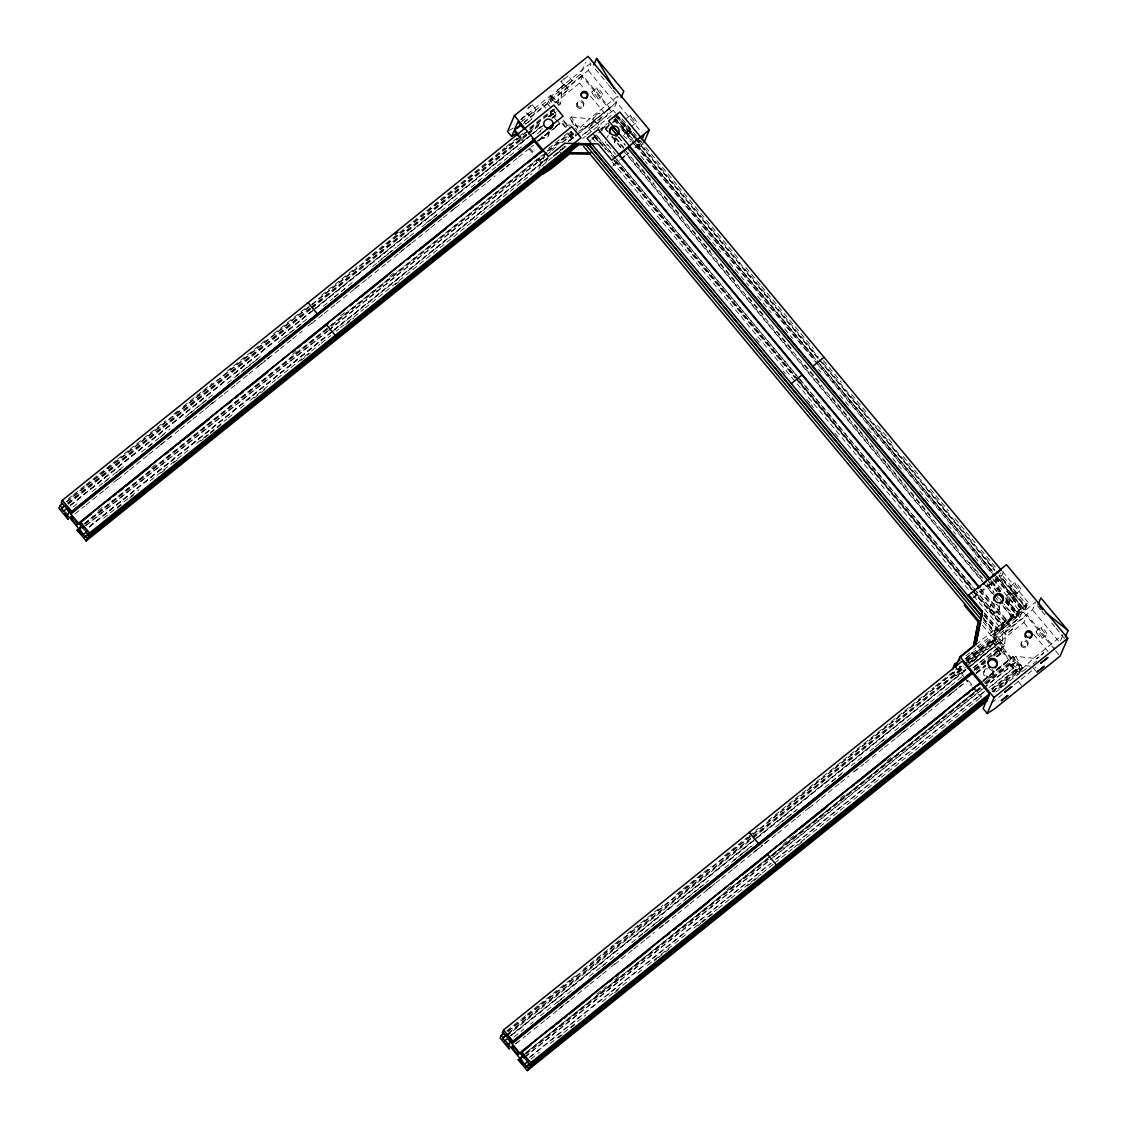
<?xml version="1.0" encoding="UTF-8"?>
<svg xmlns="http://www.w3.org/2000/svg" width="1127" height="1127" viewBox="0 0 1127 1127"><rect width="100%" height="100%" fill="white"/><g stroke="black" fill="none" stroke-linecap="round" stroke-linejoin="round"><path stroke-width="0.75" stroke-dasharray="5 3.75" d="M557.851 103.797L558.753 94.133L588.238 70.409L590.971 64.042M558.865 105.191L550.694 95.386L549.68 97.767L558.865 105.191L560.513 103.881L562.162 86.159L591.661 62.45M992.591 640.347L999.734 652.547L1001.368 651.223L1003.03 633.515L1032.515 609.806L1035.248 603.424M1004.791 643.263L1006.453 625.555L993.958 637.164L1003.157 644.574L1004.791 643.263L995.592 635.839M524.069 122.012L547.285 103.346L549.948 99.641L558.753 94.133M548.736 116.856L552.836 113.559L553.315 112.446L551.554 110.319L550.385 113.024L557.583 121.674M548.398 135.733L548.919 134.536M538.847 169.163L541.242 163.598M538.481 158.47L541.749 162.401L545.172 154.427M521.505 121.631L580.405 74.269L585.519 62.323M557.006 120.195L559.865 123.632L555.541 127.45M554.991 102.895L579.574 83.13L582.814 75.565L610.045 108.262L606.805 115.827L582.56 135.325M545.848 162.485L547.891 157.695M576.855 103.881L577.362 102.684M547.821 151.117L568.586 134.085L572.389 138.663L569.656 140.875M583.251 106.304L583.758 105.107M572.389 138.663L569.065 131.986L562.232 137.494M569.05 140.438L574.516 136.043L575.545 133.662M592.281 139.396L594.986 136.888L590.393 140.579M578.644 131.422L585.984 126.83L615.469 103.121L618.202 96.739M607.495 131.676L605.241 128.971L608.904 125.689M582.25 135.282L613.285 110.333L616.694 102.374L641.756 132.451M608.157 124.801L609.186 122.406M612.679 122.998L616.384 120.011L617.554 117.307M614.398 142.72L614.905 141.523M632.078 142.664L638.46 147.82L640.009 144.228M1000.706 591.281L995.606 582.56L997.141 578.982M952.836 672.171L955.893 675.862L958.288 670.283L963.684 665.944M960.162 665.902L958.795 669.086L963.162 674.312M995.606 582.56L1000.522 578.616L1003.96 570.586M989.971 606.833L990.492 605.65M998.776 610.172L999.283 608.974M983.026 617.554L995.409 632.416L992.112 636.84L981.997 624.668M983.124 618.061L994.366 631.571L995.535 628.866M983.674 620.019L994.93 633.529L995.409 632.416M994.366 631.571L1003.763 624.076L976.757 591.647M966.445 659.492L993.817 637.473L994.986 634.769L1004.242 645.884L991.69 656.308M984.265 613.482L998.888 631.05L1004.566 625.316L1018.808 614.638L1005.298 598.423M973.474 590.928L1001.607 624.71L1006.679 619.906L980.856 588.914M969.375 663.085L994.014 643.263L994.493 642.151L992.732 640.023L991.563 642.742L1000.818 653.857L996.719 657.154M753.273 834.459L996.071 638.488L1001.621 646.954L1000.593 649.349L992.38 655.956M1003.763 624.076L1002.734 626.471L994.93 633.529M983.885 671.791L984.406 670.593M614.497 160.316L1003.481 627.359L1001.509 629.824L1005.594 634.74L1012.116 629.641L1012.75 628.683L1008.665 623.78L1003.255 627.88L972.869 591.393M973.967 667.48L997.494 648.166L1002.072 651.885L1010.243 661.704L1013.567 668.381L990.295 687.09M971.206 665.55L1000.198 641.827L1004.016 646.405M1018.808 614.638L1013.751 619.441L1002.495 605.932M1005.411 601.762L1016.653 615.272L1017.681 612.877L1025.485 605.819L999.607 574.742M1000.818 653.857L997.24 648.758M992.69 675.115L993.197 673.932M1001.607 624.71L1015.85 614.032L1021.527 608.312L1016.934 611.989L1005.932 598M965.881 660.943L1019.766 617.61L1023.006 610.045L973.911 649.518M1016.653 615.272L1026.049 607.777L999.043 575.348M999.128 575.869L1025.006 606.946L1025.485 605.819M1002.481 571.53L1028.303 602.522L1024.88 610.482L994.493 574.009M967.276 668.015L1023.851 622.513L1027.091 614.948L1054.323 647.645M986.266 683.032L1009.764 663.803L1013.567 668.381M983.984 679.99L1012.948 656.351L1022.217 667.466L1021.048 670.171L993.676 692.189M986.153 684.159L1012.159 663.24L1013.187 660.859L1017.723 664.479L1019.766 666.93L1019.287 668.057L991.901 690.076M1021.132 643.263L1021.64 642.066M983.434 688.47L1016.286 662.042L1012.736 656.872M1027.528 645.686L1028.035 644.489M993.07 691.527L1018.188 670.607L1019.963 672.72L993.944 693.64M1062.493 636.121L1059.76 642.503L1032.515 609.806M529.028 115.574C544.679 98.767 529.549 123.068 525.971 111.883M602.212 116.63C595.422 127.689 587.167 117.729 599.465 113.235C608.524 119.983 580.968 124.055 591.619 131.732M595.028 122.547C596.155 120.969 601.973 127.055 598.493 128.492M973.305 654.956L980.476 648.898L973.587 654.872L971.502 652.772M1006.82 622.245L1009.355 625.978L1016.512 619.92L1000.889 601.198M1013.596 617.103L1013.018 617.004M567.952 76.087L560.992 81.679L562.288 80.087M1007.27 621.752L1006.143 623.118L1008.087 621.879M1043.095 653.575L1043.743 652.618L1036.586 658.675L1040.728 655.745M531.451 105.572L527.225 109.234M553.413 155.892L558.02 151.99M1006.876 622.034L1009.637 619.582M1012.497 618.244L1014.272 616.23L1004.143 604.072M1013.539 617.314L1008.735 621.484M1006.411 683.201C1012.102 676.468 990.943 695.824 1005.594 683.934M549.68 97.767L562.162 86.159M617.554 96.232L589.393 118.856L578.545 129.154L571.403 116.954L569.755 118.279L576.911 130.478M591.731 138.945L596.07 134.846L612.947 155.117M1033.684 658.253L1015.681 656.337L1014.046 657.661L1021.189 669.861L1033.684 658.253L1063.17 634.529M560.288 149.933L561.091 149.201M557.428 153.371L558.161 152.709M564.035 147.82L564.852 147.073M1007.608 621.301L1010.637 618.681M1041.644 654.956L1042.447 654.209M563.091 79.341L563.993 78.552M974.742 648.758L975.644 647.969M1010.863 619.78L1011.891 618.892M527.957 107.544L528.901 106.755M561.993 148.412L562.937 147.637M555.752 154.793L556.611 154.089M563.134 148.609L559.26 151.455M601.057 129.098L605.777 125.759L608.031 128.464M601.283 130.197L605.777 125.759M520.66 119.532L550.694 95.386M523.449 123.294L582.814 75.565M68.296 498.923L72.396 495.626M73.762 494.528L79.242 490.118M80.609 489.019L84.722 485.723M86.089 484.61L91.569 480.215M92.935 479.116L116.208 460.394M117.574 459.295L123.054 454.885M124.421 453.787L128.52 450.49M129.901 449.391L135.367 444.982M136.747 443.883L165.486 420.765M173.699 414.158L177.812 410.862M183.292 406.453L212.031 383.335M227.09 371.22L265.423 340.396M273.636 333.789L306.502 307.375M321.561 295.26L357.146 266.648M365.359 260.041L480.356 167.557M481.736 166.458L505.009 147.75M506.375 146.651L517.321 137.846M518.688 136.733L524.168 132.338M529.648 127.929L551.554 110.319M66.155 501.797L528.873 129.69M530.253 128.591L554.893 108.784M67.042 501.811L310.813 305.685M312.094 304.755L528.478 130.633M529.775 129.704L554.414 109.897M67.324 503.248L309.643 308.404M311.01 307.305L541.002 122.35M547.849 116.842L553.315 112.446M68.212 503.262L310.531 308.418M311.897 307.319L526.83 134.479M528.197 133.38L540.523 123.463M68.198 504.248L310.517 309.39M311.883 308.291L526.816 135.451M528.183 134.352L540.509 124.435M550.089 116.729L556.935 111.235M552.385 109.488L555.456 113.165L557.09 111.841M70.297 505.135L311.235 311.376M312.602 310.277L528.915 136.339M530.282 135.24L542.594 125.322M552.188 117.617L557.654 113.221M70.043 505.727L531.395 134.733M532.761 133.634L542.341 125.928M551.92 118.222L557.4 113.813M70.254 505.727L531.606 134.719M532.972 133.62L542.566 125.914M552.145 118.208L554.878 116.011L559.415 119.645M73.058 507.065L77.157 503.755M92.217 491.654L125.083 465.226M141.509 452.012L170.247 428.894M188.054 414.581L214.06 393.675M235.966 376.052L260.605 356.245M282.511 338.621L308.516 317.715M334.536 296.795L352.328 282.483M381.081 259.365L396.14 247.25M397.507 246.151L402.987 241.756M404.354 240.643L408.467 237.346M409.834 236.247L415.3 231.838M426.26 223.033L439.953 212.031M441.319 210.918L446.799 206.523M448.166 205.424L452.265 202.113M453.632 201.015L459.112 196.619M460.478 195.506L464.592 192.21M478.285 181.208L483.751 176.798M485.131 175.699L496.077 166.895M497.444 165.782L508.404 156.977M509.77 155.878L515.236 151.483M537.142 133.859L539.889 131.662M104.29 482.342L108.389 479.031M116.602 472.424L120.716 469.128M148.088 447.109L152.201 443.813M160.414 437.206L164.528 433.895M185.053 417.384L189.167 414.088M190.533 412.989L196.013 408.58M197.38 407.481L201.479 404.17M202.86 403.072L208.326 398.676M227.499 383.265L232.965 378.855M234.346 377.756L239.812 373.347M241.192 372.248L245.292 368.952M246.658 367.853L252.138 363.443M253.505 362.345L257.618 359.034M278.144 342.523L289.104 333.719M290.47 332.62L301.416 323.815M323.322 306.192L332.916 298.486M334.282 297.387L345.228 288.582M372.614 266.564L376.714 263.267M378.08 262.168L389.04 253.35M390.407 252.251L393.14 250.053M421.892 226.936L432.853 218.131M434.219 217.032L436.952 214.82M471.185 187.307L476.651 182.898M478.017 181.799L480.764 179.602M517.73 149.877L524.562 144.369M591.9 91.907L596.817 87.948M537.621 140.889L549.948 130.986M555.428 126.59L560.908 122.181L566.008 128.309M537.664 141.114L549.99 131.211M555.456 126.816L562.303 121.307M113.573 482.511L119.053 478.102M160.119 445.08L171.079 436.276M209.411 405.452L216.243 399.944M257.322 366.923L265.535 360.316M266.902 359.217L271.015 355.907M307.967 326.182L314.813 320.688M354.512 288.751L361.358 283.257M401.071 251.321L410.651 243.615M451.716 210.594L457.196 206.185M499.627 172.065L509.221 164.359M537.959 141.241L559.865 123.632M75.016 513.856L84.61 506.15M85.976 505.051L91.442 500.642M92.823 499.543L103.769 490.738M105.135 489.639L111.982 484.131M117.462 479.722L128.408 470.917M129.774 469.818L135.254 465.409M136.621 464.31L147.581 455.505M148.947 454.406L159.893 445.602M161.274 444.503L179.066 430.19M180.433 429.091L191.379 420.286M192.759 419.174L203.705 410.369M205.072 409.27L222.878 394.957M224.245 393.858L235.191 385.054M236.557 383.955L247.517 375.15M248.884 374.037L254.364 369.642M255.73 368.543L259.83 365.233M261.21 364.134L266.676 359.724M268.043 358.625L279.003 349.821M280.369 348.722L291.329 339.917M292.696 338.818L298.162 334.409M299.543 333.31L302.275 331.113M311.855 323.407L322.815 314.602M324.182 313.489L335.128 304.684M336.494 303.586L341.974 299.176M343.341 298.077L354.301 289.273M355.667 288.174L366.613 279.369M367.994 278.27L385.786 263.957M387.153 262.859L398.099 254.054M399.479 252.941L410.425 244.136M411.792 243.038L429.598 228.725M430.965 227.626L441.911 218.821M443.277 217.722L454.237 208.918M455.604 207.805L461.084 203.409M462.45 202.311L473.396 193.506M474.763 192.393L485.723 183.588M487.089 182.489L495.302 175.882M500.782 171.487L504.882 168.177M506.262 167.078L517.208 158.273M518.575 157.174L529.535 148.37M530.902 147.257L533.635 145.059M539.115 140.664L554.174 128.548M597.888 99.091L602.804 95.147M566.346 126.238L567.98 124.928L585.984 126.83M98.134 510.686L103.614 506.291M151.525 467.761L155.639 464.451M292.527 354.371L299.373 348.863M340.453 315.842L347.299 310.334M389.731 276.2L396.577 270.705M548.539 148.496L560.852 138.593M83.962 523.801L542.566 155.005M547.37 150.962L572.009 131.141L570.98 133.535L574.488 139.551M85.103 523.21L330.155 326.154M331.521 325.055L546.454 152.215M84.99 524.351L330.042 327.295M331.408 326.182L572.474 132.479M85.258 525.844L327.577 331M328.943 329.887L545.243 155.949M546.623 154.85L550.723 151.553M552.089 150.454L556.203 147.144M561.683 142.749L573.995 132.831M86.37 525.351L327.323 331.592M328.69 330.493L544.989 156.554M562.796 142.241L575.108 132.338M541.749 162.401L547.215 158.005M89.174 526.689L332.859 330.732M334.226 329.633L547.792 157.893M568.332 141.382L616.694 102.374M89.399 526.675L333.071 330.718M334.451 329.619L548.004 157.893M568.543 141.368L576.32 135.381M577.672 134.296L610.045 108.262M89.132 527.281L331.451 332.423M332.817 331.324L549.117 157.386M103.557 518.251L139.142 489.639M150.102 480.82L182.954 454.406M184.321 453.308L188.434 449.997M196.647 443.39L226.766 419.174M228.133 418.075L232.247 414.778M240.46 408.171L244.559 404.861M250.039 400.465L270.579 383.955M271.945 382.842L276.045 379.545M277.411 378.447L282.891 374.037M284.258 372.938L319.857 344.313M321.223 343.214L330.803 335.508M336.283 331.113L339.016 328.901M340.396 327.802L363.669 309.094M365.035 307.981L488.245 208.904M489.611 207.805L532.057 173.685M541.636 165.979L567.642 145.059M117.222 508.221L121.336 504.924M129.549 498.317L135.029 493.908M161.034 472.988L165.148 469.691M173.361 463.084L178.827 458.675M200.733 441.066L203.48 438.868M204.846 437.769L208.946 434.458M210.326 433.36L215.792 428.964M217.159 427.851L222.639 423.456M254.124 398.127L259.604 393.732M260.971 392.633L266.451 388.223M300.67 360.71L310.263 353.005M345.848 324.379L354.061 317.772M395.14 284.737L400.606 280.341M582.772 138.396L585.491 136.198M586.857 135.099L614.13 113.165M598.747 130.478L607.354 123.561M598.522 132.873L610.313 124.167M612.482 122.11L614.933 120.138M605.241 128.971L611.44 123.998M625.612 119.11L630.528 115.151M622.132 128.196L627.035 124.238M631.599 126.294L636.516 122.35M624.372 134.465L628.063 131.493L635.713 137.677M627.57 134.733L632.486 130.788M613.215 164.993L620.033 159.499M621.4 158.4L628.232 152.92M635.05 147.426L640.516 143.03L636.163 137.804M612.694 166.19L619.526 160.696M620.892 159.597L629.077 153.018M635.91 147.524L644.912 140.283M638.46 147.82L643.376 143.862M973.08 597.549L997.649 577.785M973.925 597.648L1002.058 575.024M1009.975 586.561L1014.892 582.603M1006.496 595.648L1011.412 591.689M1015.976 593.746L1020.879 589.801M1019.766 617.61L1007.51 602.903L1012.426 598.944L1000.522 578.616M1011.947 602.184L1016.85 598.24M975.869 644.672L1028.303 602.522M1025.006 606.946L1027.134 605.227L1000.128 572.798M965.994 655.886L969.924 652.73M998.888 631.05L1003.481 627.359M964.951 658.929L1035.938 601.832M506.727 1030.839L520.42 1019.836M521.787 1018.723L525.9 1015.427M527.267 1014.328L532.747 1009.919M534.113 1008.82L538.213 1005.523M539.594 1004.425L569.698 980.194M571.079 979.095L575.179 975.799M583.392 969.192L613.511 944.975M614.877 943.877L618.991 940.566M627.204 933.959L662.803 905.333M676.482 894.331L710.714 866.804M724.407 855.802L747.68 837.079M749.046 835.98L758.626 828.275M768.205 820.569L807.904 788.646M809.285 787.548L933.86 687.371M935.227 686.258L957.133 668.649M966.712 660.943L994.225 639.023L1003.03 633.515M507.333 1031.501L961.838 666.015M967.318 661.605L996.071 638.488M508.221 1031.515L751.991 835.389M965.036 664.86L1027.091 614.948M508.502 1032.966L750.807 838.108M752.188 837.009L963.007 667.48M968.487 663.07L994.493 642.151M508.023 1034.079L963.895 667.494M506.643 1036.15L751.695 839.094M753.061 837.995L965.247 667.367M966.628 666.268L998.113 640.939M955.893 675.862L965.924 669.1M508.728 1037.037L752.413 841.08M753.78 839.981L965.98 669.353M967.346 668.255L1000.198 641.827M511.221 1035.445L965.726 669.945M511.433 1035.431L968.685 667.733M970.051 666.635L996.057 645.715L1000.593 649.349M514.236 1036.77L523.816 1029.064M540.242 1015.85L574.474 988.337M589.534 976.221L618.272 953.104M638.812 936.593L664.817 915.673M685.357 899.163L708.629 880.441M733.268 860.634L753.808 844.123M779.814 823.203L797.62 808.89M831.839 781.363L842.799 772.558M851.012 765.951L856.478 761.556M857.858 760.457L861.958 757.147M879.75 742.834L886.597 737.326M894.81 730.733L900.29 726.323M901.656 725.224L905.77 721.914M907.136 720.815L912.616 716.42M923.562 707.615L937.255 696.599M938.622 695.5L949.568 686.695M950.949 685.596L961.894 676.778M972.855 667.973L997.494 648.166M530.408 1024.161L533.141 1021.95M557.78 1002.142L561.894 998.832M601.593 966.91L605.706 963.613M631.712 942.693L637.192 938.284M638.558 937.185L642.658 933.889M644.038 932.79L649.504 928.38M650.871 927.282L654.984 923.985M656.351 922.872L661.831 918.477M676.89 906.362L686.47 898.656M687.836 897.557L693.316 893.147M694.683 892.049L698.796 888.752M700.163 887.653L705.643 883.244M724.802 867.832L730.282 863.423M731.648 862.324L742.594 853.519M743.975 852.421L752.188 845.813M775.461 827.105L786.407 818.301M787.773 817.188L795.986 810.595M824.739 787.463L830.219 783.068M831.585 781.969L841.165 774.263M869.917 751.146L874.017 747.835M875.397 746.736L884.977 739.03M919.195 711.503L928.789 703.797M974.235 668.973L1001.621 646.954M974.207 670.044L986.491 660.154M987.858 659.056L1004.242 645.884M975.264 669.523L986.224 660.718M974.573 670.269L985.533 661.464M976.151 670.523L985.731 662.817M993.944 656.21L1003.523 648.504L999.945 642.432M976.067 672.805L985.646 665.099M996.606 656.294L1002.072 651.885M976.109 673.03L985.688 665.324M996.634 656.52L1003.481 651.012M515.053 1044.151L520.533 1039.742M560.232 1007.82L568.445 1001.213M610.876 967.093L616.356 962.683M658.802 928.549L668.381 920.844M706.714 890.02L714.927 883.413M754.625 851.491L762.838 844.884M764.205 843.785L768.318 840.488M805.284 810.764L812.13 805.256M853.195 772.234L860.042 766.726M901.107 733.705L907.953 728.197M949.019 695.176L957.232 688.569M958.612 687.47L962.712 684.159M976.405 673.157L985.984 665.451M996.944 656.632L1001.044 653.336M516.194 1043.56L525.788 1035.854M527.154 1034.755L544.947 1020.442M546.313 1019.343L557.273 1010.539M558.64 1009.44L569.586 1000.635M570.952 999.536L576.432 995.127M577.799 994.028L588.759 985.223M590.125 984.11L601.071 975.306M602.452 974.207L609.284 968.699M614.764 964.303L620.244 959.894M621.611 958.795L632.557 949.991M633.938 948.892L644.883 940.087M646.25 938.988L654.463 932.381M659.943 927.972L664.057 924.675M665.423 923.562L676.369 914.758M677.736 913.659L688.696 904.854M690.062 903.755L707.855 889.442M709.221 888.344L720.181 879.539M721.548 878.44L732.494 869.621M733.874 868.523L751.667 854.21M753.033 853.111L757.147 849.814M758.513 848.716L763.993 844.306M765.36 843.207L776.306 834.403M777.672 833.304L783.152 828.894M784.519 827.796L795.479 818.991M796.845 817.892L803.692 812.384M809.158 807.974L820.118 799.17M821.484 798.071L826.964 793.662M828.331 792.563L839.277 783.758M840.657 782.659L848.87 776.052M854.336 771.643L863.93 763.937M865.297 762.838L870.762 758.443M872.143 757.344L883.089 748.525M884.456 747.426L895.416 738.622M896.782 737.523L914.575 723.21M915.941 722.111L926.901 713.306M928.268 712.208L939.214 703.389M940.594 702.29L951.54 693.485M952.907 692.387L958.387 687.977M959.753 686.878L967.966 680.271M976.179 673.664L985.759 665.958M1036.178 631.289L1041.094 627.33M982.913 680.497L1012.948 656.351M982.913 681.201L1010.299 659.196M982.955 681.426L1011.694 658.309L1016.286 662.042M596.817 994.169L606.396 986.463M614.609 979.856L618.709 976.546M726.859 889.583L730.972 886.273M782.997 844.447L793.943 835.642M840.488 798.212L844.602 794.901M887.034 760.781L893.88 755.273M984.237 682.624L1010.243 661.704M527.197 1051.674L770.868 855.717M772.249 854.604L980.335 687.273M985.815 682.877L1013.187 660.859M525.14 1053.506L767.445 858.661M768.811 857.548L979.645 688.019M985.125 683.61L1009.764 663.803M524.914 1054.027L769.966 856.971M771.333 855.872L980.786 687.442M1042.165 638.474L1047.082 634.529M526.168 1054.055L771.22 856.999M772.587 855.9L984.787 685.258M1030.261 666.212L1012.271 664.31L1010.623 665.62L1019.822 673.044L1028.796 667.128M525.069 1056.661L768.755 860.704M770.121 859.605L982.321 688.963M983.688 687.864L1016.54 661.45M524.816 1057.253L768.501 861.31M773.981 856.9L982.068 689.569M529.197 1057.492L770.15 863.733M775.404 859.337L983.716 692.006M988.971 687.597L1017.723 664.479M530.31 1056.985L771.262 863.24M776.742 858.83L984.829 691.499M531.042 1058.971L539.255 1052.364M550.201 1043.56L585.801 1014.934M602.227 1001.734L629.613 979.715M637.826 973.108L641.925 969.798M647.405 965.402L673.425 944.482M674.791 943.384L680.257 938.974M681.638 937.875L685.737 934.579M693.95 927.972L717.223 909.25M718.589 908.151L724.069 903.755M725.436 902.657L729.549 899.346M730.916 898.247L736.396 893.838M737.762 892.739L761.035 874.031M762.401 872.932L773.361 864.113M774.728 863.014L792.52 848.701M793.887 847.603L804.847 838.798M806.214 837.699L936.269 733.113M941.749 728.718L980.081 697.881M991.027 689.076L1015.666 669.269L1012.159 663.24M558.4 1037.939L562.514 1034.628M570.727 1028.021L574.84 1024.725M614.539 992.802L618.638 989.492M654.238 960.866L656.971 958.668M658.337 957.57L669.297 948.765M698.05 925.647L700.783 923.436M702.149 922.337L713.109 913.532M747.328 886.005L761.021 875.003M797.986 845.278L804.833 839.77M992.38 688.949L1019.766 666.93M992.183 691.513L1018.188 670.607M992.183 691.626L1022.217 667.466M1032.952 664.057L1036.967 660.831M991.802 702.896L1002.41 694.359M1014.342 684.765L1036.065 667.297M527.675 122.758L532.127 118.673L528.028 113.644L521.491 119.039L525.605 124.055L532.099 118.546M1010.581 618.793L1012.624 617.173M1009.834 620.554L1007.792 622.189M529.817 106.037L530.648 105.431M563.866 146.919L564.697 146.299M554.907 155.456L553.526 156.428M597.507 128.323L599.818 127.027M1011.511 618.075L1014.272 616.23M526.915 123.308L525.844 123.984M508.995 130.647L513.405 127.886M1007.397 622.343L1006.636 622.696M521.519 119.152L528.028 113.644M972.305 653.04L965.769 658.422L969.882 663.437L973.658 660.774L976.405 658.055L972.305 653.04L965.797 658.534M976.391 657.943L969.882 663.437M572.234 80.538L565.078 86.582L572.248 80.665L568.149 75.622M564.388 84.384L557.203 90.315L561.316 95.344L565.458 92.414L568.501 89.427L564.388 84.384L557.231 90.442M568.473 89.301L561.316 95.344M592.309 119.279L599.465 113.235M588.548 128.041L595.704 121.998M1016.512 619.92L1009.355 625.978M1001.509 629.824L1008.665 623.78M1012.75 628.683L1005.594 634.74M571.403 116.954L589.393 118.856M636.994 138.706L642.108 142.833M623.146 135.451L630.81 141.636M551.314 96.457L560.513 103.881M1012.271 664.31L1021.456 671.734M595.338 69.085L607.312 83.468M608.411 84.779L611.679 88.695M612.764 90.005L617.117 95.231M1037.432 605.847L1040.7 609.777M1041.799 611.088L1047.237 617.624M1051.604 622.851L1054.872 626.781M1055.957 628.091L1064.663 638.544M588.238 70.409L615.469 103.121M622.019 118.814L638.896 139.072M640.023 140.424L644.517 145.834M645.644 147.186L677.158 185.011M678.285 186.364L682.779 191.773M683.906 193.126L688.414 198.521M689.541 199.873L694.035 205.283M695.162 206.635L705.291 218.793M706.418 220.145L710.912 225.555M712.039 226.907L716.547 232.303M717.674 233.655L733.423 252.575M734.55 253.927L739.044 259.323M745.806 267.437L760.429 285.004M761.556 286.357L766.064 291.752M767.191 293.105L771.685 298.514M772.812 299.867L788.562 318.786M789.689 320.124L794.197 325.534M795.324 326.886L813.328 348.511M823.457 360.668L841.46 382.278M851.589 394.45L867.339 413.355M877.468 425.527L893.218 444.432M903.347 456.604L920.224 476.862M930.353 489.033L948.37 510.644M955.118 518.758L975.376 543.073M980.997 549.835L995.634 567.388M613.285 110.333L615.455 112.954M616.554 114.264L635.064 136.494M618.117 116.701L637.248 139.678M638.375 141.03L818.427 357.217M822.921 362.612L998.48 573.389M615.257 114.517L634.431 137.564M635.501 138.832L994.535 569.938M616.511 116.461L634.515 138.086M635.642 139.438L817.948 358.33M819.075 359.682L994.62 570.459M580.405 74.269L613.652 114.193M614.75 115.532L628.063 131.493M614.525 117.321L632.543 138.945M637.037 144.355L815.962 359.189M817.089 360.541L992.648 571.319M997.141 576.728L1023.034 607.805M616.384 120.011L632.134 138.931M636.642 144.326L815.568 359.175M820.076 364.57L993.38 572.657M615.412 119.011L632.303 139.283M633.416 140.636L815.723 359.527M820.231 364.923L1023.922 609.496M614.145 119.18L994.521 575.883M995.634 577.235L1023.443 610.609M613.891 119.786L617.272 123.829M621.766 129.239L634.149 144.101M635.276 145.453L817.582 364.345M818.709 365.697L994.253 576.475M995.38 577.827L1021.273 608.904M1012.426 598.944L1054.548 649.518M1055.647 650.842L1060.084 656.168M640.615 155.892L643.996 159.935M645.123 161.288L647.363 163.993M701.388 228.851L705.882 234.261M707.009 235.599L711.517 241.009M712.63 242.361L717.138 247.771M718.265 249.123L720.519 251.814M729.521 262.633L734.015 268.029M735.142 269.381L739.65 274.791M740.777 276.143L745.271 281.539M746.398 282.891L748.652 285.596M757.654 296.401L771.15 312.616M784.66 328.83L789.154 334.24M790.281 335.592L792.535 338.297M818.413 369.374L820.667 372.079M839.798 395.042L848.8 405.847M867.931 428.823L876.933 439.629M892.697 458.548L903.939 472.058M919.702 490.978L929.831 503.135M947.835 524.759L955.71 534.212M974.841 557.189L981.589 565.289M992.845 578.799L1020.977 612.581M579.574 83.13L583.927 88.357M590.463 96.218L606.805 115.827M991.351 580.49L1000.325 591.266M991.802 581.8L1000.058 591.731M1005.298 598.014L1017.681 612.877M991.802 582.208L999.677 591.675M990.422 581.462L999.424 592.267M1006.172 600.367L1018.554 615.243M1023.851 622.513L1028.204 627.753M1033.656 634.29L1049.998 653.914M618.61 137.071L625.358 145.172M988.844 581.602L996.719 591.055M1005.721 601.874L1015.85 614.032M618.286 136.959L625.048 145.073M988.52 581.49L997.522 592.295M615.905 137.931L623.78 147.383M636.163 162.246L654.167 183.87M664.296 196.028L682.3 217.638M692.429 229.809L710.433 251.42M720.562 263.577L736.311 282.497M748.694 297.359L764.444 316.278M776.827 331.141L792.577 350.06M804.96 364.923L821.837 385.18M831.965 397.352L849.969 418.962M854.477 424.372L857.858 428.429M858.985 429.781L878.116 452.744M882.61 458.154L885.991 462.197M887.118 463.549L906.249 486.526M910.743 491.935L929.874 514.898M942.257 529.76L956.879 547.328M969.262 562.19L982.772 578.405M987.266 583.814L994.014 591.914M999.649 598.676L1003.016 602.72M614.905 137.748L623.907 148.567M625.034 149.919L982.885 579.588M987.393 584.983L994.141 593.098M995.268 594.45L999.762 599.846M605.467 128.45L607.721 131.155M612.215 136.564L622.343 148.722M626.851 154.131L984.702 583.8M985.829 585.152L995.958 597.31M1002.706 605.41L1013.962 618.92M612.003 137.071L622.132 149.243M623.245 150.595L982.237 581.617M983.364 582.955L993.493 595.126M994.62 596.479L997.987 600.522M560.992 81.679L565.078 86.582M980.575 589.351L1006.453 620.428M980.138 590.858L1006.017 621.935M607.777 144.805L615.652 154.258M979.138 590.689L1006.143 623.118M596.38 134.958L615.511 157.921M616.638 159.273L798.944 378.165M800.071 379.517L975.63 590.294M614.074 156.47L973.066 587.491M974.179 588.843L1004.566 625.316M594.492 134.986L614.75 159.316M615.877 160.668L798.184 379.56M799.311 380.898L974.855 591.689M975.982 593.041L1001.861 624.119M593.112 134.24L605.495 149.102M615.624 161.26L795.676 377.446M796.803 378.799L972.347 589.576M594.239 136.001L605.495 149.511M594.76 137.395L599.268 142.805M613.891 160.372L795.07 377.911M796.197 379.264L971.756 590.041M592.069 137.649L595.436 141.706M612.327 161.964L972.432 594.338M973.559 595.69L999.438 626.767M1032.825 667.438L1035.896 671.114M756.076 338.593L759.457 342.65M783.082 371.022L785.336 373.727M806.721 399.395L810.088 403.452M811.215 404.804L813.469 407.509M834.853 433.177L839.347 438.586M984.519 612.877L999.156 630.444M984.125 615.004L996.507 629.866M569.755 118.279L577.926 128.084M983.885 615.342L997.395 631.557M983.153 621.963L993.281 634.121M563.373 120.025L569.501 127.379M1003.523 648.504L1011.694 658.309M993.817 637.473L995.592 639.601M1019.287 668.057L1021.048 670.171M547.285 103.346L551.371 108.262M570.431 131.141L574.516 136.043M552.836 113.559L554.878 116.011M994.014 643.263L996.057 645.715M1015.666 669.269L1017.709 671.72M568.36 134.606L573.502 140.79M1009.538 664.324L1018.794 675.439M542.721 104.572L545.778 108.248M1018.315 681.567L1022.4 686.47M532.099 104.614L536.184 109.516M980.476 648.898L977.771 645.757M562.401 154.934L559.358 151.37M519.97 136.24L525.407 142.777M529.775 148.003L534.128 153.244M519.448 137.438L524.9 143.974M529.253 149.201L532.522 153.131M537.973 159.668L544.299 167.275M959.147 666.353L963.233 671.255M968.6 680.849L972.967 686.089M974.052 687.4L981.673 696.556M956.245 667.832L963.74 676.82M964.825 678.13L971.361 685.977M972.446 687.287L981.166 697.74M1005.805 600.001L1007.51 602.903M1015.681 656.337L1022.823 668.536M994.225 639.023L1001.368 651.223M549.948 99.641L551.54 102.36M548.314 100.965L549.891 103.67M553.075 109.094L555.456 113.165M608.383 145.369A4.705 4.607 23.2 0 1 606.396 143.946M605.748 142.918A4.705 4.607 23.2 0 1 605.382 141.763M607.002 137.452A4.705 4.607 23.2 0 1 608.045 136.832M611.623 136.747A4.705 4.607 23.2 0 1 612.708 137.325M613.609 138.156A4.705 4.607 23.2 0 1 613.835 143.777M614.778 137.987A4.705 4.607 23.2 0 1 613.511 143.453M607.523 136.268A4.705 4.607 23.2 0 1 608.552 135.634M548.257 132.197A4.705 4.607 23.2 0 1 541.298 137.804M540.185 131.338A4.705 4.607 23.2 0 1 541.016 130.478M630.824 129.844A4.269 0.775 51.2 0 1 627.232 125.083M548.779 131A4.705 4.607 23.2 0 1 541.805 136.606M540.115 131.211A4.705 4.607 23.2 0 1 540.692 130.154M541.523 129.281A4.705 4.607 23.2 0 1 542.552 128.647M996 604.199A4.705 4.607 23.2 0 1 997.677 611.834A4.705 4.607 23.2 0 1 989.957 610.003A4.705 4.607 23.2 0 1 994.803 603.917M999.142 605.438A4.705 4.607 23.2 0 1 996.846 611.538A4.705 4.607 23.2 0 1 990.633 609.172A4.705 4.607 23.2 0 1 992.929 603.086M989.915 669.142A4.705 4.607 23.2 0 1 991.859 676.496A4.705 4.607 23.2 0 1 984.223 675.679A4.705 4.607 23.2 0 1 987.491 668.889M992.408 669.368A4.705 4.607 23.2 0 1 991.126 676.299A4.705 4.607 23.2 0 1 984.392 673.749A4.705 4.607 23.2 0 1 988.013 667.691M566.177 127.407A5.339 0.958 51.2 0 1 562.387 121.209A5.339 0.958 51.2 0 1 567.783 126.576M592.506 93.569A4.705 0.845 51.2 0 0 597.69 99.204A4.705 0.845 51.2 0 0 594.478 93.724A4.705 0.845 51.2 0 0 592.506 93.569M597.423 89.625A4.705 0.845 51.2 0 0 602.607 95.246A4.705 0.845 51.2 0 0 599.395 89.766A4.705 0.845 51.2 0 0 597.423 89.625M631.134 116.828A4.705 0.845 51.2 0 0 636.318 122.449A4.705 0.845 51.2 0 0 633.106 116.969A4.705 0.845 51.2 0 0 631.134 116.828M622.682 129.718A4.269 0.775 51.2 0 0 627.387 134.831A4.269 0.775 51.2 0 0 624.471 129.844A4.269 0.775 51.2 0 0 622.682 129.718M576.954 106.445A3.423 3.353 23.2 0 0 582.828 107.065A3.423 3.353 23.2 0 0 580.363 101.74A3.423 3.353 23.2 0 0 576.954 106.445M577.461 105.248A3.423 3.353 23.2 0 0 583.335 105.868A3.423 3.353 23.2 0 0 580.87 100.557A3.423 3.353 23.2 0 0 577.461 105.248M1036.798 632.965A4.705 0.845 51.2 0 0 1041.968 638.586A4.705 0.845 51.2 0 0 1038.756 633.106A4.705 0.845 51.2 0 0 1036.798 632.965M1041.7 629.007A4.705 0.845 51.2 0 0 1046.884 634.628A4.705 0.845 51.2 0 0 1043.672 629.148A4.705 0.845 51.2 0 0 1041.7 629.007M1010.595 588.224A4.705 0.845 51.2 0 0 1015.765 593.859A4.705 0.845 51.2 0 0 1012.567 588.379A4.705 0.845 51.2 0 0 1010.595 588.224M1015.512 584.279A4.705 0.845 51.2 0 0 1020.682 589.9A4.705 0.845 51.2 0 0 1017.47 584.42A4.705 0.845 51.2 0 0 1015.512 584.279M1007.045 597.169A4.269 0.775 51.2 0 0 1011.764 602.283A4.269 0.775 51.2 0 0 1008.848 597.296A4.269 0.775 51.2 0 0 1007.045 597.169M1021.231 645.827A3.423 3.353 23.2 0 0 1027.106 646.447A3.423 3.353 23.2 0 0 1024.64 641.136A3.423 3.353 23.2 0 0 1021.231 645.827M1011.961 593.211A4.269 0.775 51.2 0 0 1016.681 598.324A4.269 0.775 51.2 0 0 1013.765 593.351A4.269 0.775 51.2 0 0 1011.961 593.211M1021.752 644.63A3.423 3.353 23.2 0 0 1027.627 645.264A3.423 3.353 23.2 0 0 1025.147 639.939A3.423 3.353 23.2 0 0 1021.752 644.63M1004.185 652.913A5.339 0.958 51.2 0 0 1010.074 659.309A5.339 0.958 51.2 0 0 1006.425 653.082A5.339 0.958 51.2 0 0 1004.185 652.913"/><path stroke-width="1.5" d="M973.517 645.517L978.504 620.484L973.7 646.025M982.434 611.327L975.869 644.672L982.434 611.327L968.811 594.971L1006.496 564.669L1067.762 638.248L1060.084 656.168L994.549 708.869L987.224 713.461L983.138 708.559L985.519 702.98M62.816 503.332L60.083 505.53L58.914 508.235L68.169 519.364L64.845 513.658L69.423 517.392L77.594 527.211L80.919 533.888L76.89 529.817L86.145 540.946L577.616 145.721L578.785 143.016M87.793 535.015L85.06 537.227L79.51 528.746L80.538 526.365L85.074 529.986L88.399 535.677L89.568 532.972L581.039 137.762L571.769 126.647L80.299 521.857L83.637 527.549L79.045 523.816L70.874 514.011L67.55 507.333L71.367 511.912L563.063 116.18L553.808 105.065L62.337 500.275L61.168 502.98L65.465 506.446L68.958 512.461L67.944 514.856L61.365 508.77L64.591 505.459M85.06 537.227L88.272 533.902M86.145 540.946L87.314 538.227L577.418 144.115M643.897 142.664L649.349 129.915L588.083 56.35L514.363 115.63L507.53 131.563L511.616 136.466L516.025 133.719M511.616 136.466L514.011 130.887L518.364 136.128M518.871 134.93L514.518 129.704L517.927 121.73L524.464 129.577M544.13 171.29L542.932 174.079L550.272 169.473L569.135 154.314M593.844 64.873L596.563 58.491L623.809 91.202L621.076 97.57M641.883 139.847L643.926 135.071L639.84 138.367M503.994 1033.036L501.261 1035.248L500.092 1037.953L509.348 1049.068L506.023 1043.377L510.601 1047.11L518.772 1056.915L522.097 1063.592L518.068 1059.535L527.323 1070.65L987.308 700.755M986.04 701.783L989.45 693.809L962.219 661.112L503.501 1029.979L502.346 1032.698L506.643 1036.15L510.137 1042.179L509.122 1044.56L502.543 1038.488L507.136 1034.065M981.561 681.596L521.477 1051.561L524.816 1057.253L520.223 1053.534L512.052 1043.715L508.728 1037.037L512.546 1041.616L971.474 672.241M528.972 1064.733L526.239 1066.931L520.688 1058.464L521.716 1056.069L526.253 1059.704L529.577 1065.395L989.562 695.5M526.239 1066.931L529.451 1063.62M527.323 1070.65L528.493 1067.945L988.478 698.05M529.577 1065.395L530.747 1062.676L989.45 693.823M964.881 604.128L964.374 605.326L977.997 621.681M968.304 596.169L968.811 594.971M952.414 669.551L954.71 664.183L959.965 659.971M976.391 643.475L960.007 656.647L956.076 665.818L954.71 664.183M987.224 713.461L994.042 697.528L1067.762 638.248M1038.122 604.255L1040.855 597.888L1068.086 630.585L1065.353 636.952M558.09 160.203L558.823 159.541M559.654 158.822L560.513 158.118M514.518 129.704L521.35 124.209M516.701 128.717L520.759 125.463M395.211 234.374L397.944 232.162M61.365 508.77L65.479 505.474M63.408 511.221L67.521 507.925M71.367 511.912L534.085 139.818M547.778 128.802L553.258 124.407M70.874 514.011L534.973 140.819M80.087 522.379L232.035 400.17M234.782 397.972L289.54 353.934M292.273 351.737L347.031 307.699M349.779 305.502L404.537 261.464M407.27 259.266L542.805 150.271M79.045 523.816L91.372 513.912M107.798 500.698L110.531 498.5M113.278 496.303L116.011 494.091M118.758 491.893L122.857 488.597M125.59 486.385L150.243 466.578M165.303 454.463L168.036 452.265M170.769 450.053L173.516 447.856M177.615 444.559L180.362 442.347M183.095 440.15L209.101 419.23M228.274 403.818L231.007 401.621M235.12 398.324L237.853 396.112M240.586 393.915L243.333 391.717M246.066 389.505L267.972 371.896M292.611 352.089L295.359 349.877M298.091 347.68L300.824 345.482M303.572 343.27L328.211 323.463M350.117 305.84L352.85 303.642M355.583 301.444L358.33 299.247M361.063 297.035L387.082 276.115M407.608 259.604L410.355 257.407M413.088 255.209L415.821 252.997M418.568 250.8L445.94 228.781M470.579 208.974L473.326 206.762M476.059 204.565L504.811 181.447M528.084 162.725L530.817 160.527M533.564 158.329L543.144 150.624M79.51 528.746L82.257 526.548M83.018 534.761L87.131 531.465M88.399 535.677L575.77 143.763M649.349 129.915L611.679 160.217L598.057 143.876L564.782 143.326L548.398 156.498L514.363 115.63M619.357 154.836L630.275 146.045M791.281 383.631L802.424 374.671M812.905 366.247L824.048 357.287M977.856 588.477L980.589 586.294M983.322 584.096L986.055 581.898M988.773 579.701L1001.072 569.825M959.486 657.844L974.503 645.771M956.823 663.268L954.203 665.381L956.245 667.832M502.543 1038.488L506.657 1035.178M504.586 1040.939L508.7 1037.629M512.546 1041.616L972.531 671.72M512.052 1043.715L973.418 672.72M988.478 660.619L991.211 658.407M521.266 1052.083L612.989 978.321M615.722 976.123L670.48 932.085M673.213 929.888L727.986 885.85M730.719 883.653L785.477 839.615M788.21 837.417L981.251 682.187M520.223 1053.534L531.183 1044.729M551.709 1028.204L554.456 1026.007M557.189 1023.809L561.302 1020.498M564.035 1018.301L566.768 1016.103M569.515 1013.891L590.041 997.381M609.214 981.969L611.947 979.772M616.06 976.475L618.793 974.263M621.54 972.066L624.273 969.868M627.006 967.656L650.279 948.948M666.705 935.734L669.452 933.536M673.552 930.226L676.299 928.028M679.032 925.831L681.765 923.633M684.512 921.421L709.151 901.614M731.057 883.991L733.79 881.793M736.537 879.595L739.27 877.384M742.003 875.186L768.022 854.266M794.028 833.36L796.761 831.148M799.508 828.951L826.88 806.932M851.533 787.111L854.266 784.913M856.999 782.716L885.752 759.598M909.024 740.876L911.757 738.678M914.504 736.48L944.623 712.264M966.529 694.641L969.262 692.443M971.995 690.245L974.742 688.033M977.475 685.836L981.575 682.539M520.688 1058.464L523.435 1056.253M524.196 1064.48L528.309 1061.183M562.725 156.484L563.43 156.16L557.161 161.584M573.023 144.665L590.548 144.946M569.177 152.624L590.802 152.976M567.008 153.793L590.294 154.174M1045.433 612.299L1068.086 630.585M1039.207 605.762L1042.475 609.679M1001.368 570.177L619.794 112.052L608.665 120.998L990.224 579.137M612.933 126.928L618.568 133.676M628.697 145.848L989.929 579.56M610.721 127.605L617.483 135.719M627.612 147.876L987.717 580.25M1000.1 595.112L1003.467 599.17M979.743 587.576L598.169 129.436L587.04 138.396L982.068 612.694M619.329 155.625L978.321 586.646M589.167 144.636L981.899 616.201M589.252 145.158L981.997 616.708M585.913 145.003L980.899 619.258M583.617 146.355L980.87 623.316M532.099 138.734L542.989 151.821M960.007 656.647L994.042 697.528M308.065 302.67L317.321 313.785M326.041 324.252L335.297 335.367M749.244 832.374L758.499 843.489M767.219 853.956L776.475 865.071M62.337 500.275L71.593 511.39M80.299 521.857L89.568 532.972M503.501 1029.979L512.771 1041.109M521.477 1051.561L530.747 1062.676M60.083 505.53L61.844 507.657M85.539 536.1L87.314 538.227M501.261 1035.248L503.022 1037.375M526.718 1065.818L528.493 1067.945M596.563 58.491L614.215 88.624M618.272 133.423A4.705 4.607 23.2 0 1 610.186 132.563A4.705 4.607 23.2 0 1 614.877 126.111A4.705 4.607 23.2 0 1 618.272 133.423A4.705 4.607 23.2 0 1 617.751 134.62M616.92 135.494A4.705 4.607 23.2 0 1 615.891 136.113M609.679 133.761A4.705 4.607 23.2 0 1 614.356 127.295M550.934 128.506A4.705 4.607 23.2 0 1 549.891 129.126M552.596 125.407A4.705 4.607 23.2 0 1 551.765 127.633M586.758 97.908A3.423 3.353 23.2 0 1 586.153 98.542M580.771 94.71A3.423 3.353 23.2 0 1 585.152 92.794A3.423 3.353 23.2 0 1 587.167 97.133M1001.297 602.945A4.705 4.607 23.2 0 1 1000.255 603.565M993.676 600.057A4.705 4.607 23.2 0 1 999.339 594.859A4.705 4.607 23.2 0 1 1002.128 602.072M987.816 662.634A4.705 4.607 23.2 0 1 994.916 660.563A4.705 4.607 23.2 0 1 995.211 667.888M989.506 668.029A4.705 4.607 23.2 0 1 988.604 667.198M1030.43 637.924A3.423 3.353 23.2 0 1 1029.684 638.389M1025.64 637.417A3.423 3.353 23.2 0 1 1024.894 635.825M1025.063 634.092A3.423 3.353 23.2 0 1 1029.839 632.36A3.423 3.353 23.2 0 1 1031.036 637.29M1004.819 692.105L1011.807 686.639L1004.819 692.105M1001.382 700.628L1007.707 695.542L1001.382 700.628M1040.869 663.127L1047.828 657.52L1040.869 663.127M1037.108 671.889L1044.095 666.409L1037.108 671.889M544.186 125.576A4.705 4.607 23.2 0 0 552.272 126.435A4.705 4.607 23.2 0 0 548.877 119.124A4.705 4.607 23.2 0 0 544.186 125.576M581.391 96.091A3.423 3.353 23.2 0 0 587.266 96.711A3.423 3.353 23.2 0 0 584.8 91.386A3.423 3.353 23.2 0 0 581.391 96.091M994.549 600.015A4.705 4.607 23.2 0 0 1002.636 600.874A4.705 4.607 23.2 0 0 999.24 593.549A4.705 4.607 23.2 0 0 994.549 600.015M988.464 664.972A4.705 4.607 23.2 0 0 996.55 665.818A4.705 4.607 23.2 0 0 993.155 658.506A4.705 4.607 23.2 0 0 988.464 664.972M1025.669 635.473A3.423 3.353 23.2 0 0 1031.557 636.093A3.423 3.353 23.2 0 0 1029.078 630.782A3.423 3.353 23.2 0 0 1025.669 635.473M71.536 518.42A5.339 0.958 51.2 0 0 77.411 524.816A5.339 0.958 51.2 0 0 73.776 518.589A5.339 0.958 51.2 0 0 71.536 518.42M512.715 1048.138A5.339 0.958 51.2 0 0 518.589 1054.52A5.339 0.958 51.2 0 0 514.954 1048.293A5.339 0.958 51.2 0 0 512.715 1048.138"/></g></svg>
